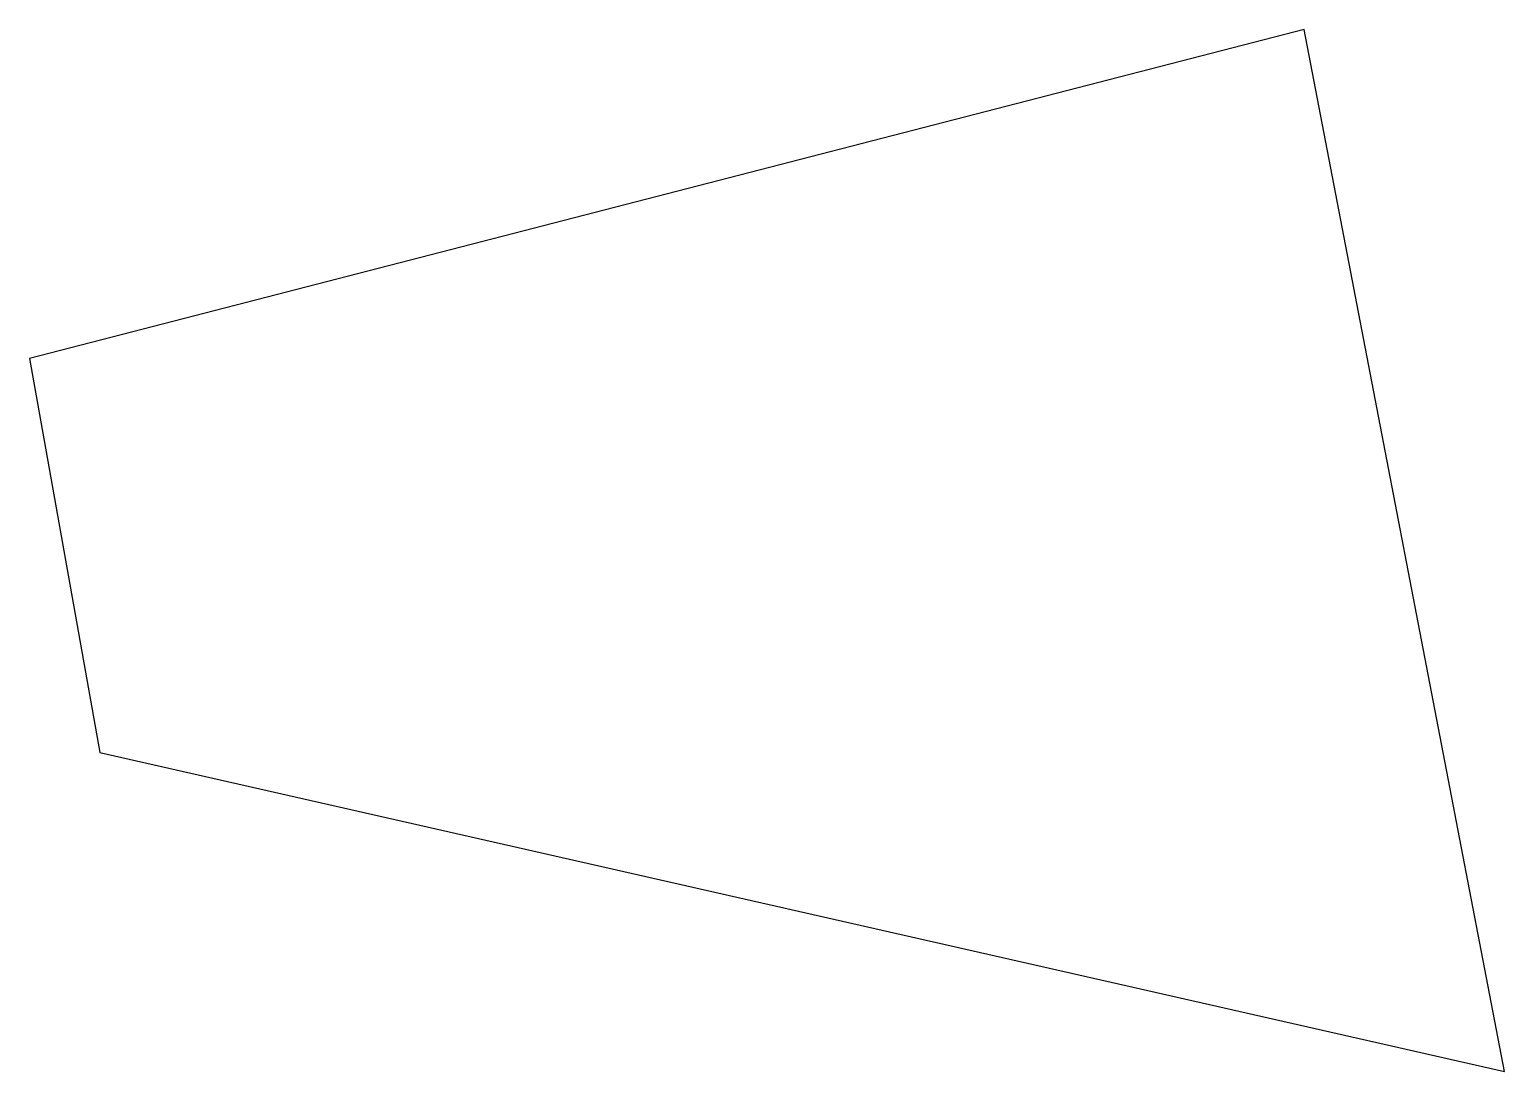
# Model space of a CAD drawing. Header units: inches. Extents: x 603688 to 603815, y 1304806 to 1304896.
import ezdxf

# ---------------------------------------------------------------- set-up
doc = ezdxf.new("R2010")
doc.units = ezdxf.units.IN
doc.header["$MEASUREMENT"] = 0

msp = doc.modelspace()

# ---------------------------------------------------------------- linework, layer by layer
msp.add_lwpolyline([(603798, 1304896.29), (603687.93, 1304867.87), (603694, 1304833.86), (603815.31, 1304806.31)], close=True)

doc.saveas('drawing.dxf')
